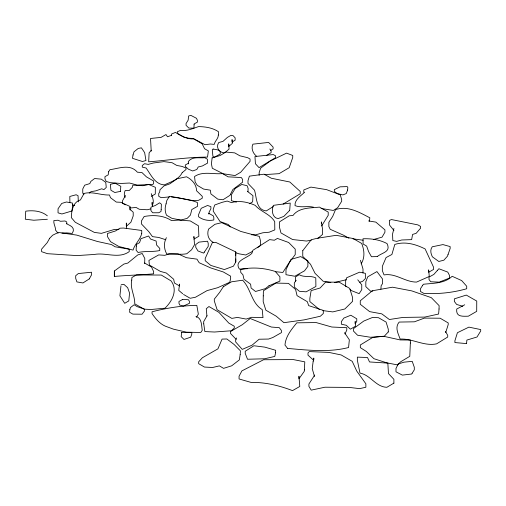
<?xml version="1.0" encoding="UTF-8"?>
<svg xmlns="http://www.w3.org/2000/svg" width="506" height="506" viewBox="0 0 506 506"><rect width="100%" height="100%" fill="white"/><g stroke="black" fill="none" stroke-linecap="round" stroke-linejoin="round"><path stroke-width="0.76" d="M144.596 263.006L151.503 267.035L153.634 271.526L153.634 273.835C140.535 275.049 127.411 275.213 114.35 276.466L114.356 271.001L123.881 264.069L127.854 263.05L137.771 254.923L142.224 253.481L144.798 258.49L144.672 263.607M380.898 289.147L381.132 285.776L382.593 283.524L382.593 279.103L376.945 271.577L367.723 276.82L365.825 281.69L365.825 286.655L370.734 291.266L372.84 291.058M289.704 210.351L290.248 203.077L273.404 205.341C271.45 209.794 271.981 217.928 278.192 218.586L283.872 216.359L289.552 210.509M120.953 285.884L119.903 295.814L124.71 303.309L128.777 300.906L129.574 293.126L127.67 287.718L123.856 284.321L121.136 284.77M208.839 214.051L209.218 211.856L210.894 208.807L210.894 206.676L207.599 205.461L201.224 208.295L198.554 214.715L198.554 216.739C202.925 220.066 208.466 221.033 213.823 219.983L213.823 217.485L213.216 215.796L208.592 213.228M313.144 361.518L313.796 358.065L313.796 359.855M313.132 361.6L312.227 368.596L314.485 376.489M247.959 191.723L248.123 188.371L247.061 185.702L241.798 184.469L235.233 188.428L231.4 194.728L231.337 200.673L236.422 202.077M393.934 228.453L392.548 234.05L392.82 240.552L396.647 241.381L401.739 239.983L411.65 239.635L412.573 234.449L416.179 233.304L420.6 228.174L420.6 226.467L417.924 224.898L391.517 219.566L389.348 220.407L389.626 225.157L393.934 230.489M445.691 332.594L448.215 324.574L448.215 322.936L440.163 318.223L424.426 318.097L414.427 321.81L399.171 322.069C394.598 327.49 398.19 333.505 400.157 339.077C412.706 338.438 423.939 346.477 436.583 343.859L447.715 337.034L447.715 335.32L445.501 331.493M369.45 221.217L369.829 217.795C359.323 212.33 347.723 205.411 335.516 209.636L332.733 216.328L328.868 222.305L328.862 226.561L330.228 229.3L343.625 235.246L348.931 238.212M166.385 237.668C163.596 242.684 163.906 249.18 166.835 254.082C173.488 253.405 180.161 255.018 186.803 253.74L191.603 249.736L194.519 244.708L193.918 236.504L193.918 237.807M361.164 263.841C365.117 257.51 364.371 250.147 361.663 243.443L353.106 238.522L336.186 235.309L317.041 238.301L311.215 239.762L302.771 250.679M236.561 337.938L235.682 340.121L235.682 341.967L242.241 349.393L252.077 345.168L259.135 339.229L268.572 339.052L272.848 337.508L281.406 332.638L281.406 330.475L279.28 327.673L271.368 327.047L250.179 318.495L242.279 324.725L230.464 331.575L230.464 333.403L236.055 339.254M152.344 205.265C154.583 201.571 152.432 197.321 151.269 193.646M344.984 333.96L346.793 330.095L346.793 327.711L331.822 327.021L316.155 322.562L296.788 322.828C291.5 329.381 285.631 336.351 284.973 345.054L287.604 348.425M125.513 195.487L122.616 200.553L122.616 203.336L125.273 204.86M207.068 315.712L203.665 321.664L203.741 323.846M235.758 262.019L233.418 266.188L224.354 269.559L210.793 265.422L205.215 260.742L205.215 258.414L212.318 242.652L215.682 242.342L235.745 251.918L235.758 262.019L235.758 258.952M412.143 373.238L411.675 374.029L402.34 375.11L395.989 371.802L395.989 368.469L398.203 364.016L403.914 362.176L412.219 361.341L414.294 367.223L414.294 369.835L412.207 373.131M196.454 317.256L198.346 314.131L196.828 305.377C181.686 305.611 166.702 308.002 152.053 311.785L152.053 313.581C155.842 319.223 160.687 324.934 167.378 326.914L173.444 329.159L186.499 332.176L200.781 332.486L202.255 330.279C201.445 325.307 201.9 318.072 195.942 316.465M355.49 323.347L356.768 321.228L356.768 318.812L350.822 315.232L343.865 318.065L341.36 321.607L341.36 324.194L346.306 325.288L350.392 329.191L355.528 326.206L355.18 321.481L355.18 323.865M321.626 225.973L328.211 215.316L328.211 212.09L319.482 207.112C310.526 208.124 298.894 207.378 293.006 215.461L289.211 215.815L279.457 221.887L279.457 227.226L280.969 232.931L292.613 239.553L306.503 241.046L311.405 240.16M314.7 375.035L308.913 383.997L308.913 386.375L311.196 390.145L324.934 387.216L349.342 387.413L359.602 388.646L365.87 387.235L365.87 383.807L356.787 371.138L352.208 361.322L341.17 354.953L328.868 352.404L309.299 351.594L308.002 352.891L308.002 355.193L313.309 359.975M296.212 280.248L294.328 282.898L294.328 287.066L299.407 291.298L306.143 291.835L315.902 286.472L315.782 277.889C310.425 275.182 304.239 277.826 299.16 274.695L295.567 276.921L295.567 281.513M151.262 150.263L149.112 152.907L148.682 161.806C168.302 160.313 187.789 157.088 207.53 157.113L208.352 150.896L204.588 148.745L202.109 143.774L193.722 138.903C187.011 139.295 180.965 135.924 175.487 132.401L171.521 134.046L171.521 135.671M228.744 146.493L232.456 143.261L232.052 139.624L232.052 142.129L235.138 140.149L235.138 137.834L233.051 135.627L230.787 135.45L227.365 137.436L223.032 141.345L218.674 142.578C215.885 146.949 218.465 151.73 223.399 152.831L225.436 152.205L229.054 149.118L228.744 143.881L228.744 145.842M304.663 192.172C300.937 195.803 294.498 199.706 295.023 205.638C301.013 208.029 307.471 205.626 313.587 207.207M317.831 238.415L322.575 234.404L322.575 229.3L321.367 221.906L321.367 223.399M89.252 193.071L91.048 191.66L95.919 190.819L101.681 188.789L103.945 189.598L106.247 187.454L105.773 182.375L101.314 179.156L94.609 178.523L90.808 181.445L89.809 183.602L84.666 185.196L82.756 188.991L82.756 192.849L83.262 193.981L83.99 194.114M257.446 247.763L260.457 245.524L260.457 240.736L259.344 236.416L240.723 231.413L221.723 222.678L214.923 224.297L208.535 229.136C206.669 234.62 208.434 240.078 213.696 242.621M266.339 155.538L271.096 152.692L271.096 150.801L269.825 149.011M270.482 150.478L273.095 148.903L273.095 147.094L268.635 142.42L252.899 144.166C250.906 148.138 252.899 153.489 256.378 156.025M283.151 204.089L300.216 193.785L300.216 191.451L289.824 182.002L271.279 178.232L264.081 174.172L249.382 176.158L247.991 180.743L247.991 183.431L254.505 190.186C256.776 197.694 255.992 209.857 266.27 210.92L273.24 206.575M249.388 203.773L252.639 201.856L252.962 195.695L247.415 191.357M151.269 196.379L155.291 194.019L155.348 187.302L148.644 184.469L142.951 185.715L132.819 185.133L132.37 187.277L129.27 190.49L125.159 190.579C124.274 192.729 123.774 195.259 125.203 197.308M193.918 239.104L198.883 236.258L198.447 225.809L190.224 220.907L179.143 220.072L171.439 220.553C163.583 215.297 153.236 214.797 144.159 216.505L141.452 220.913L141.452 223.949L148.872 231.723L152.445 236.625L158.814 237.478L165.886 239.793M428.645 272.247L433.541 269.464L433.541 267.168L425.122 248.946C415.717 244.246 405.173 241.141 394.806 244.43L391.897 254.48L386.078 257.554L382.34 266.301L382.34 270.678L384.035 274.922C395.755 272.873 405.072 282.171 416.571 282.082L429.278 276.472L428.645 269.894L428.645 271.463M188.542 163.153L185.291 165.007L185.291 166.487L188.548 169.257L192.704 170.965L196.802 169.491L198.213 166.993L202.406 165.949L207.542 163.109L207.359 159.194L204.791 157.714C199.054 158.27 192.508 156.24 188.314 161.49L188.441 163.874M464.717 304.776L456.716 309.046C455.887 316.971 462.029 316.32 468.316 316.199L476.703 311.348L476.753 301.064L466.292 295.08L454.35 298.856L454.35 301.443L456.633 304.441L462.794 306.294M252.222 251.533L245.739 254.999L238.927 253.816L236.163 252.848M171.623 135.304L167.511 136.784L165.993 134.539L161.028 137.404L150.529 138.473L151.224 151.123M359.798 282.228L362.574 281.38L365.37 278.566L365.37 273.348L359.602 272.177L346.661 277.75L345.649 281.001L345.649 286.295L346.23 286.725M373.529 239.521L382.024 237.162L384.927 232.235L384.927 229.857L375.857 222.115L368.539 220.939M150.712 208.915L147.202 209.769L139.258 209.263L136.177 207.466L130.668 207.953L129.542 207.308M346.256 279.736L334.377 282.563M264.303 174.652L279.091 173.659L289.192 167.695L292.74 157.461L292.74 155.475L286.586 153.128L270.413 160.914L260.596 168.194L259.148 172.698L259.148 175.297M61.934 233.102L66.545 232.899L72.276 233.43C75.135 228.68 72.276 226.391 67.912 224.443L66.438 223.431M47.362 219.262L33.82 220.236L25.3 219.206L25.736 211.173C33.137 210.161 41.403 210.894 47.362 215.841M169.428 196.904L161.142 197.675L158.745 196.271L158.745 193.475L159.656 192.122L159.985 189.763L163.963 185.936L169.826 183.849L177.094 178.744L186.537 176.777C191.957 179.529 196.473 184.399 196.581 190.787L202.273 196.334L202.273 198.207L198.592 200.325C189.314 201.54 180.497 197.296 171.496 196.84M118.973 229.345L114.546 229.389L101.421 233.355L94.344 232.399L75.28 222.273L71.327 217.643C71.498 210.92 72.934 202.002 80.441 199.933L84.091 193.431C92.623 191.243 100.947 195.354 109.498 194.987L110.453 197.682L116.291 202.071L120.89 202.305L130.137 206.549L130.137 210.022M363.099 240.217L353.005 238.851M251.482 234.765L255.422 234.892L262.937 232.76L269.135 232.229L274.802 229.888L274.701 221.622C270.179 214.019 260.856 211.824 255.15 205.322C247.636 202.052 239.458 200.306 231.394 202.571L227.156 201.059L222.052 202.356L214.759 204.974L213.292 209.022L213.292 211.261L220.059 221.552L228.295 224.519L230.388 226.935M247.605 268.673L239.401 269.11C233.506 260.356 247.719 258.288 251.95 253.152L252.842 250.331L269.641 239.616L274.347 240.236L277.433 238.434L288.667 242.494L295.226 249.116L295.226 254.569L288.654 263.379L282.835 272.468L275.606 271.703M287.737 348.438C307.914 350.158 328.679 352.606 348.571 347.521L349.349 339.817L344.523 332.663M322.879 310.602L332.765 311.911L344.864 308.983L352.587 301.323L352.587 297.553L349.722 288.445L339.26 282.19L325.624 282.101L320.127 287.996L311.12 290.621L309.849 298.413L309.849 301.582L319.533 309.615M72.415 205.019L74.743 205.398M330.873 282.519L323.201 281.266L315.074 273.366L310.513 264.271L302.759 256.384L302.759 250.698M321.051 208.44L333.353 210.458L337.654 207.719L341.683 201.255L341.683 199.56L340.272 194.861L326.604 189.642L310.905 187.094L303.783 189.959L303.783 192.198M182.704 293.739L178.744 290.412L179.56 284.049L179.56 285.333M179.56 285.972L174.425 282.993L173.685 279.249L166.316 273.012L160.396 271.412L149.396 265.068L148.935 260.413L158.694 254.91L164.754 255.321L169.017 253.993L177.973 253.86L186.423 257.693L196.973 259.148L199.168 262.734L210.667 267.908L223.323 271.969L230.635 276.181L230.635 278.547L229.768 282.247L217.776 287.674L207.08 290.608L195.436 297.256L190.155 298.274L183.551 294.454M350.007 289.521L351.657 290.722L359.146 293.663L361.746 289.666L361.746 284.865L357.755 279.831M129.359 208.712L133.204 212.223L133.204 215.923L130.927 222.197L126.342 226.334L126.342 223.007L126.405 228.611M58.095 233.272L55.552 230.116C55.66 226.713 53.32 223.93 53.889 220.54L57.994 220.224L60.435 221.274L65.027 220.983L66.741 221.963L66.741 223.943M360.417 260.318L362.992 269.034L362.992 272.886M203.754 323.922L204.854 331.575L214.512 332.018L231.293 330.766L234.265 328.084L234.265 326.25L228.782 323.068L218.87 312.31L208.94 306.535L206.271 308.711L206.916 315.978M69.91 202.292L69.79 196.467L76.109 194.759L78.038 195.67L78.348 201.9M235.745 251.918L235.745 255.29M152.559 206.404L152.104 202.457L152.104 205.158M114.356 271.001L114.356 273.626M114.35 273.816L114.35 276.466M263.272 295.89L263.196 301.665L265.878 310.197L276.149 316.142L283.948 322.689L304.055 319.887L315.82 317.268L320.387 316.206L323.309 313.511L323.309 310.399L308.666 305.618L307.338 301.715L297.054 295.643L295.58 289.464L288.458 283.36L275.878 283.094L263.398 290.773L263.272 295.89M410.347 343.024L409.778 356.319L400.701 361.752L397.552 364.915L386.723 362.834L373.921 358.697L366.325 351.442L360.335 347.647L360.335 344.965L372.732 337.432L383.434 336.231L400.183 339.931L410.347 340.051L410.347 343.024M131.756 280.077C129.814 288.338 134.988 295.662 134.76 303.84L144.083 309.166L151.079 309.501L164.95 308.211C172.166 301.393 178.118 289.925 171.034 280.881L161.275 275.049L136.411 274.96L131.883 277.522L131.756 280.077M194.089 124.723L193.912 128.163L188.833 128.062L186.056 125.311L186.056 123.527L188.137 120.207L188.611 115.988L190.888 115.374L196.499 118.309L197.353 120.238L197.353 122.161L194.127 123.919L194.089 124.723M304.365 369.93L304.258 371.379L298.951 378.811L298.951 376.281L299.792 386.457L292.519 390.626C279.287 385.521 265.22 382.163 250.97 382.384L239.066 378.969L239.066 376.23L241.9 370.885L263.55 359.741L293.335 359.589L304.795 361.853L304.365 369.93M466.614 343.207L466.583 343.599L454.9 342.556L454.9 340.823L457.411 332.72L468.898 327.129L480.7 329.57L480.7 331.032L477.013 336.996L466.861 340.076L466.614 343.207M439.037 309.002L438.607 314.036L424.749 317.085L402.959 317.426L389.367 319.52L381.783 313.853L369.639 311.633L360.266 304.277L360.266 300.785L372.334 290.767L392.504 287.199L411.757 290.887L431.314 297.661L439.132 305.656L439.037 309.002M161.167 209.718L160.997 211.476L158.77 212.754L152.717 212.779L150.946 210.641L150.946 207.169L155.481 205.404L159.611 202.811L161.395 204.222L161.167 209.718M136.31 246.08L136.152 250.236L138.068 252.494C145.203 250.919 152.597 252.083 159.751 250.552L159.751 248.376L156.563 244.986L156.139 241.065L150.56 239.034L148.593 235.992L140.921 238.693L139.555 242.678L136.5 244.373L136.31 246.08M108.569 171.825L108.208 174.848L104.957 176.664L104.957 178.884L106.197 181.445L110.276 182.653L120.826 183.469L129.511 183.027L137.208 185.07L152.913 184.469L153.653 183.147L153.653 181.021L146.455 176.879L141.946 172.546L137.385 172.204C130.048 163.59 119.074 168.447 109.91 169.693L108.569 171.825M218.352 135.032C218.421 138.663 214.886 140.902 214.234 144.393L210.388 144.008L205.056 144.71L193.14 138.429L188.542 138.227L183.836 137.063L177.372 133.325L177.372 131.724L180.693 130.32C186.891 131.332 192.811 128.48 198.542 126.601C205.493 126.715 212.684 127.765 218.529 131.769L218.352 135.032M240.173 354.51L239.338 359.886L231.691 365.806L223.582 368.355L219.37 365.882L212.653 367.476L204.449 367.059L198.668 363.675L198.668 361.803L202.381 357.755L217.922 348.855L222.071 339.102L226.878 338.982L234.057 344.434L240.426 350.86L240.173 354.51M212.128 157.891L211.413 163.944L212.33 168.264L223.254 173.773L235.062 175.557L240.679 172.261L250.053 161.389L250.053 159.029L247.655 157.689L239.869 155.81L234.733 152.882L225.878 152.078L220.104 155.525L212.128 157.891M181.622 332.442L181.18 336.629L183.982 339.444L190.68 337.192L191.793 334.162L191.793 332.556L181.622 332.442M120.371 191.401L114.824 192.514L110.934 190.269L110.327 184.367L115.121 183.159L120.826 186.334L120.371 191.401M72.516 207.27L71.839 211.021L61.934 213.975L58.045 212.849L58.045 208.782L61.726 203.456L66.431 201.995L72.516 203.058L72.516 207.27M275.631 352.537L274.79 356.42L264.689 358.767L247.529 359.254L245.22 353.378L245.22 351.272L253.911 345.762L264.802 347.129L275.631 350.266L275.631 352.537M166.082 203.804C164.703 207.568 164.937 211.552 166.48 215.189L171.958 218.371L180.908 220.078L187.22 218.339L190.427 215.069L191.793 209.554L197.587 206.277L197.359 202.489C188.479 198.826 178.681 198.415 169.396 196.353L166.86 200.446L166.082 203.804M129.827 309.609L129.606 312.234L132.857 314.112L142.053 314.213L144.501 310.988L144.501 309.141L137.189 306.649L134.122 304.764L130.459 307.559L129.827 309.609M133.027 154.95L132.471 158.315L142.426 161.49L145.949 160.547L144.653 152.654L141.427 147.841L138.258 148.422L134.02 151.781L133.027 154.95M141.731 233.443C140.352 239.717 134.754 244.012 133.046 250.084L118.935 246.523L110.542 241.691L107.449 236.568L107.449 233.487L115.457 230.976L120.08 228.193L123.445 228.035L141.737 230.47L141.731 233.443M448.031 254.6L447.481 256.162L443.901 260.166L438.803 261.488L432.396 256.827C430.802 253.595 429.847 249.92 432.244 246.783L442.933 244.594L450.15 246.58L450.15 248.471L448.031 254.6M347.584 190.06L346.268 193.558L342.872 194.905L337.3 193.577L334.321 191.464L334.321 189.63L340.007 186.84L347.249 186.581L347.856 187.65L347.584 190.06M287.503 266.535L285.979 269.799L285.979 274.701L294.834 276.238L304.555 270.805L307.876 266.333L307.876 260.875L300.684 256.593L290.931 259.388L287.503 266.535M230.515 194.234L229.983 195.316L223.019 199.743L217.763 199.143L210.894 193.918L210.363 190.18L203.595 189.073L197.277 185.341L195.152 181.989L194.538 176.524C202.792 170.901 213.203 174.513 222.463 173.596L228.117 176.834L241.324 177.543L242.64 179.466L242.64 182.173L232.849 189.554L230.515 194.234M89.277 278.907L82.927 282.955L76.899 281.912L75.698 278.37L75.698 275.719L78.335 273.55L91.516 272.234L91.516 274.891L89.277 278.907M49.67 238.288L47.216 242.64L41.625 249.11L41.625 251.684L47.475 253.689L77.007 255.593L94.344 254.455C106.007 252.292 118.739 259.186 129.22 251.653L129.22 249.205L115.071 246.776L111.472 244.556L97.323 241.463L76.785 235.119L58.354 232.431L52.649 235.214L49.67 238.288M182.204 172.628C178.947 179.497 170.781 181.983 164.33 184.886C154.804 184.348 150.921 174.627 146.089 168.017L142.275 167.132L142.275 165.513L144.533 163.71L148.22 164.399L153.229 163.033L163.893 161.623L167.075 162.021L172.148 162.749L176.771 165.443L182.065 166.423L185.999 168.049L185.999 169.542L182.204 172.628M422.504 285.58L420.442 288.749L420.442 291.469L423.845 293.391C438.304 294.233 452.769 292.702 466.709 288.749L466.709 286.244L461.668 280.577L452.174 276.289C444.42 283.651 433.326 283.132 423.383 284.252L422.504 285.58M223.304 286.763L219.61 292.443L214.304 299.122L214.304 300.943L217.112 309.716L231.843 318.4L237.365 317.407L246.125 319.077L251.621 317.3L262.987 317.641L262.241 309.621C251.311 303.062 251.128 288.945 242.646 280.21L231.52 281.804L223.304 286.763M204.297 252.146L203.652 253.12L197.985 250.97L195.752 247.27L195.752 244.543L198.984 242.115L207.58 241.21L208.225 243.449L208.225 246.365L204.297 252.146M213.127 149.042L212.292 149.991L212.918 156.373L214.38 157.214L220.205 154.039C221.546 149.27 216.087 149.865 213.127 149.042M437.374 270.419L433.87 274.404L429.018 277.092L429.018 279.552L430.732 281.741L439.183 282.152L449.581 278.022L449.581 275.606L447.759 272.101L438.866 268.737L437.374 270.419M388.279 331.936L384.187 336.332L370.518 337.262L357.546 335.225L353.454 331.038L353.454 328.653L363.77 321.057L372.473 317.464L378.513 317.711L386.091 322.082L388.279 329.172L388.279 331.936M268.977 285.763L265.302 288.667L255.517 291.475L251.084 287.965L250.628 284.208L243.968 279.236L242.943 274.777L240.723 272.367L240.723 269.439C252.197 266.959 264.202 267.889 275.321 271.494L279.9 276.788L279.9 281.108L268.977 285.763M377.248 256.561L371.461 256.732L368.577 251.583L366.667 246.112L363.112 244L363.023 238.769C371.303 238.484 379.608 239.661 387.027 243.563C391.227 252.058 382.226 252.488 377.248 256.561M393.889 383.131L386.869 387.292C375.775 387.001 370.607 375.003 359.987 373.099L357.35 360.247L357.35 357.135L367.501 357.508L369.532 361.954L387.83 363.118L388.469 373.586L393.889 379.323L393.889 383.131M269.255 161.446L259.059 167.638L255.422 163.773L254.967 156.537L273.31 154.564L275.536 155.785L275.536 157.682L269.255 161.446M182.679 299.419L178.972 301.462L178.972 303.265L179.7 305.036L183.412 306.073L189.484 303.296L189.484 301.487L188.46 299.742L182.736 299.425"/></g></svg>
